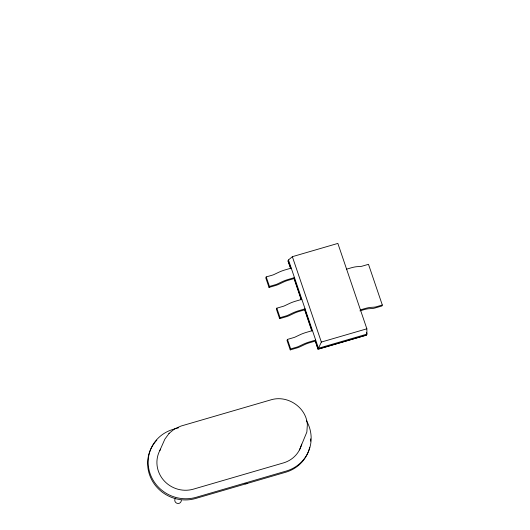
<?xml version="1.0" encoding="UTF-8"?>
<svg xmlns="http://www.w3.org/2000/svg" width="530" height="530" viewBox="0 0 530 530"><rect width="100%" height="100%" fill="white"/><g stroke="black" fill="none" stroke-linecap="round" stroke-linejoin="round"><path stroke-width="0.79" d="M159.835 450.513L164.856 439.178L169.163 433.288M291.242 268.101L284.729 270.008A10.746 2.345 -18.8 0 0 279.111 272.115L273.871 274.586A2.405 0.523 -18.8 0 1 272.619 275.063L266.219 276.925L265.788 277.906L269.021 287.412L275.282 285.584A6.082 1.325 -18.8 0 0 279.072 284.166L283.696 281.973A7.075 1.544 -18.8 0 1 288.101 280.317L294.037 278.588L294.468 277.614L287.956 279.515A10.746 2.345 -18.8 0 0 282.338 281.622L277.104 284.1A2.405 0.523 -18.8 0 1 275.845 284.57L269.452 286.438L269.021 287.412M290.678 268.71L288.035 260.932L288.472 259.952L292.355 256.679L337.862 243.416L366.859 328.805L366.932 334.125L366.502 335.106L318.026 349.23L315.257 341.082L315.688 340.101L309.175 342.002A10.746 2.345 -18.8 0 0 303.564 344.116L298.324 346.587A2.405 0.523 -18.8 0 1 297.072 347.057L290.672 348.925L290.241 349.899L296.508 348.077A6.082 1.325 -18.8 0 0 300.298 346.653L304.916 344.46A7.075 1.544 -18.8 0 1 309.328 342.811L315.257 341.082M301.848 299.351L295.336 301.252A10.746 2.345 -18.8 0 0 289.724 303.359L284.484 305.837A2.405 0.523 -18.8 0 1 283.225 306.307L276.832 308.168L276.402 309.149L279.628 318.656L285.895 316.834A6.082 1.325 -18.8 0 0 289.685 315.41L294.309 313.217A7.075 1.544 -18.8 0 1 298.715 311.56L304.644 309.838L305.081 308.857L298.569 310.759A10.746 2.345 -18.8 0 0 292.951 312.866L287.71 315.343A2.405 0.523 -18.8 0 1 286.458 315.814L280.065 317.682L279.628 318.656M312.462 330.594L305.949 332.495A10.746 2.345 -18.8 0 0 300.331 334.602L295.097 337.08A2.405 0.523 -18.8 0 1 293.839 337.55L287.445 339.419L287.008 340.392L290.241 349.899M299.47 449.93L306.857 432.036L307.36 424.742C306.393 407.391 287.578 394.797 271.095 399.799L181.088 426.027L174.602 428.883L168.911 433.494M346.527 269.187L351.536 267.729A10.746 2.345 -18.8 0 1 356.67 266.709L360.943 266.411A2.405 0.523 -18.8 0 0 362.096 266.179L368.489 264.318L382.309 305.022L381.878 305.995L375.611 307.824A6.082 1.325 -18.8 0 1 372.146 308.513L368.383 308.771A7.075 1.544 -18.8 0 0 364.349 309.573L359.903 310.871M292.355 256.679L321.352 342.062L318.026 349.23L315.84 342.049M360.347 309.891L365.362 308.433A10.746 2.345 -18.8 0 1 370.496 307.407L374.77 307.108A2.405 0.523 -18.8 0 0 375.916 306.883L382.309 305.022M321.352 342.062L366.859 328.805M319.02 348.866L366.502 335.106M178.636 427.763L173.105 429.38A36.749 35.165 23.9 0 0 150.016 473.429A36.749 35.165 23.9 0 0 196.173 497.299L286.2 471.064A36.749 35.165 23.9 0 0 306.373 420.568M288.035 260.932L290.837 268.412M366.402 332.562L366.932 334.125L318.457 348.256L288.472 259.952M294.561 279.376L301.212 298.966M305.2 310.712L311.852 330.296M293.852 278.051L301.252 299.834M304.425 309.175L311.819 330.965M266.219 276.925L269.452 286.438M276.832 308.168L280.065 317.682M287.445 339.419L290.672 348.925M309.732 447.26A36.749 35.165 23.9 0 1 285.683 472.237L195.656 498.472A36.749 35.165 23.9 0 1 153.66 483.049A36.749 35.165 23.9 0 1 156.82 440.145M310.64 438.853A36.749 35.165 23.9 0 1 310.6 441.172M301.669 444.12A27.931 26.725 23.9 0 1 283.431 462.915L193.404 489.15A27.931 26.725 23.9 0 1 163.167 479.69A27.931 26.725 23.9 0 1 160.597 449.162M247.424 483.333A3.306 3.167 23.9 0 1 244.953 483.718M181.306 500.227A3.306 3.167 23.9 0 1 176.954 503.288A3.306 3.167 23.9 0 1 175.569 498.12"/></g></svg>
